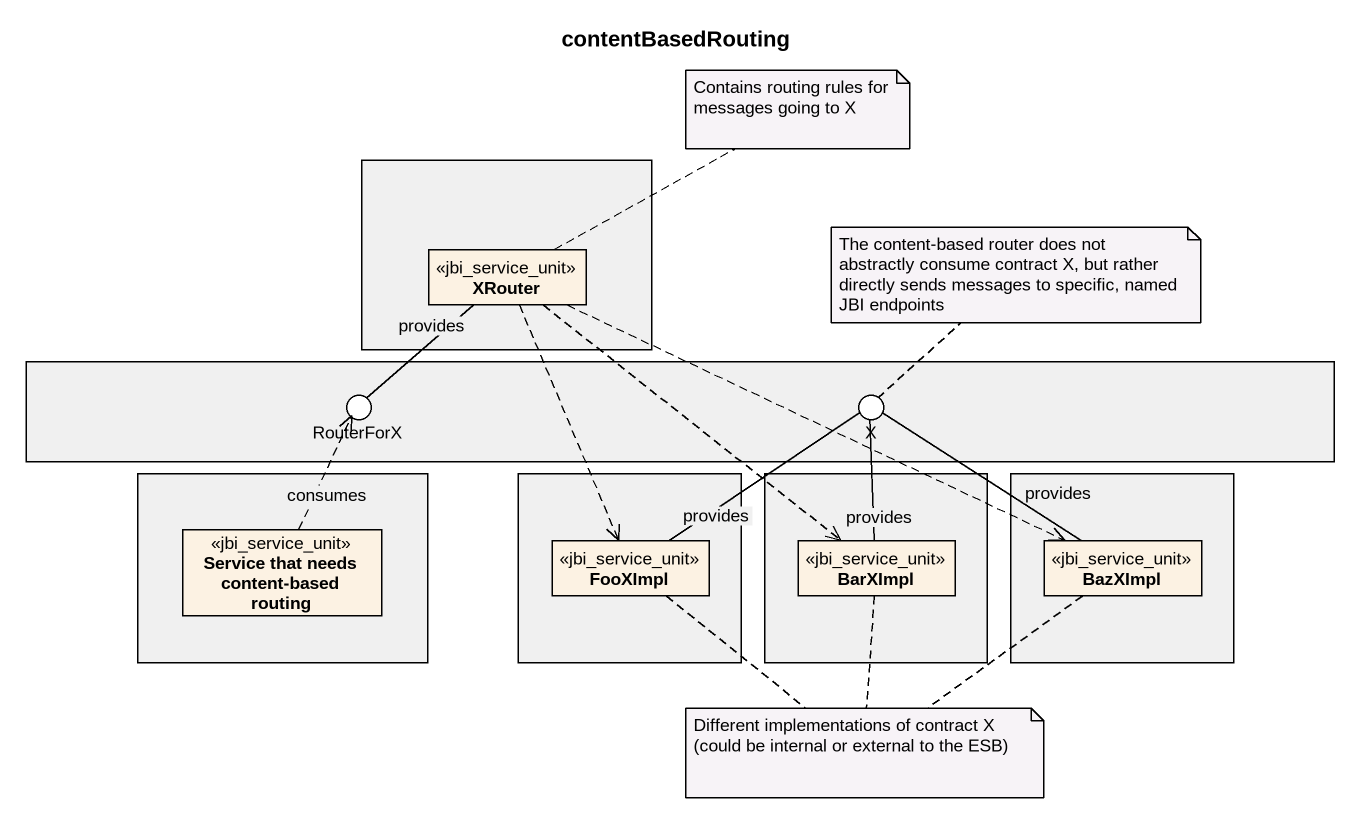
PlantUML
@startuml
title contentBasedRouting
allowmixing
hide circle
hide empty members
rectangle " " as rectangle1 #F0F0F0 {
  class XRouter <<jbi_service_unit>>
}
rectangle " " as rectangle2 #F0F0F0
() RouterForX
() "X" as X_
rectangle " " as rectangle3 #F0F0F0 {
  class "Service that needs content-based routing" as Service_that_needs_content <<jbi_service_unit>>
}
rectangle " " as rectangle4 #F0F0F0 {
  class FooXImpl <<jbi_service_unit>>
}
rectangle " " as rectangle5 #F0F0F0 {
  class BarXImpl <<jbi_service_unit>>
}
rectangle " " as rectangle6 #F0F0F0 {
  class BazXImpl <<jbi_service_unit>>
}
rectangle2 -left- RouterForX
rectangle2 -right- X_
XRouter -- RouterForX : provides
XRouter ..> FooXImpl
XRouter ..> BarXImpl
XRouter .right.> BazXImpl
Service_that_needs_content .up.> RouterForX : consumes
FooXImpl -up- X_ : provides
BarXImpl -up- X_ : provides
BazXImpl -up- X_ : provides
note right of XRouter : Contains routing rules for messages going to X
note top of X_ : The content-based router does not abstractly consume contract X, but rather directly sends messages to specific, named JBI endpoints
note as N3
  Different implementations of contract X (could be internal or external to the ESB)
end note
N3 .. FooXImpl
N3 .. BarXImpl
N3 .. BazXImpl
@enduml
